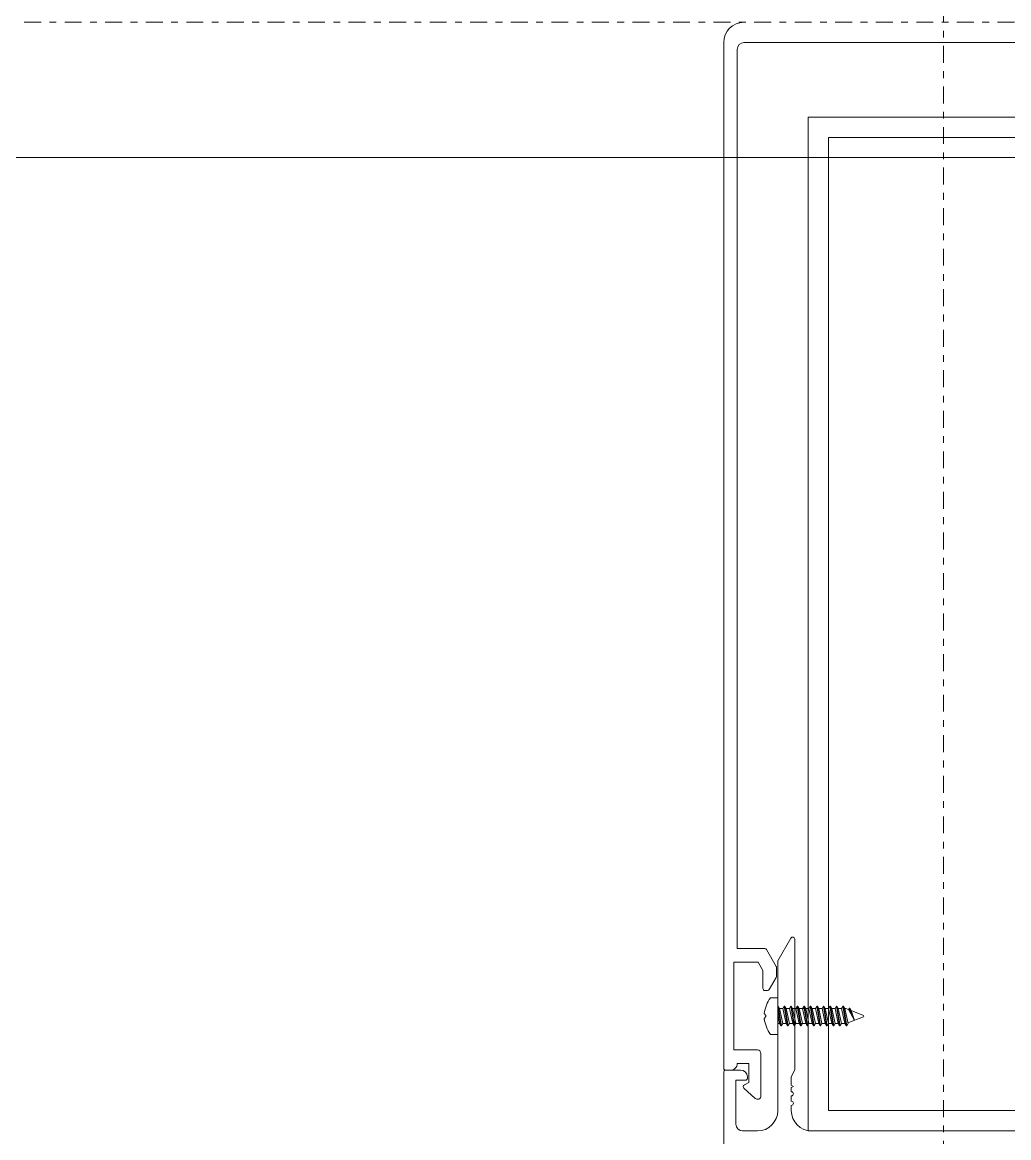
# Model space of a CAD drawing. Extents: x -1439 to 23780, y -1362 to 4476.
# Drawn here: x 13098.87 to 13113.47, y 328.49 to 345 of the extents above; entities that cross this region are included whole.
import ezdxf

# ---------------------------------------------------------------- set-up
doc = ezdxf.new("R2010")
doc.units = 0
doc.header["$MEASUREMENT"] = 0
doc.linetypes.add('Audi$0$DASHDOT2', pattern=[0.5, 0.25, -0.125, 0, -0.125])
doc.layers.get('0').update_dxf_attribs({"color": 9, "lineweight": 9})
for name, color, linetype, lineweight in [('Audi$0$10', 8, 'Continuous', 9), ('Audi$0$14', 8, 'Continuous', 9), ('Audi$0$24', 8, 'Audi$0$DASHDOT2', 9)]:
    doc.layers.add(name, color=color, linetype=linetype, lineweight=lineweight)

# ---------------------------------------------------------------- blocks, each defined once
blk = doc.blocks.new('*U540')
at = {"layer": 'Audi$0$10'}
for p, q in [((-2.559022459443268, -14.43459761733265), (-2.450000039438064, -14.43459761733265)), ((-2.450000039438064, -14.97579761732413), (-2.450000039438064, -14.43459761733265)), ((-2.443013996195134, -14.55865602082667), (-2.450000579336856, -14.55865602082667)), ((-2.402781799655542, -14.85173914253391), (-2.450000068692645, -14.56477674680445)), ((-2.443013996195134, -14.55865602082667), (-2.394788408237956, -14.85173914253391)), ((-2.423016321478883, -14.59329333794993), (-2.443013996195134, -14.55865602082667)), ((-2.374554710708537, -14.59329333794993), (-2.423016321478883, -14.59329333794993)), ((-2.37479085563933, -14.81710182541064), (-2.423016321478883, -14.59329333794993)), ((-2.35455691387466, -14.55865602082667), (-2.374554710708537, -14.59329333794993)), ((-2.374554588591138, -14.59329333794993), (-2.32632912275136, -14.81710182541064)), ((-2.34656370563317, -14.55865602082667), (-2.35455691387466, -14.55865602082667)), ((-2.306331509093581, -14.85173914253391), (-2.35455691387466, -14.55865602082667)), ((-2.326566030917375, -14.59329333794993), (-2.34656370563317, -14.55865602082667)), ((-2.34656370563317, -14.55865602082667), (-2.298338117675996, -14.85173914253391)), ((-2.27810438961734, -14.59329333794993), (-2.326566030917375, -14.59329333794993)), ((-2.278340565077371, -14.81710182541064), (-2.326566030917375, -14.59329333794993)), ((-2.25810659278346, -14.55865602082667), (-2.27810438961734, -14.59329333794993)), ((-2.278104267499939, -14.59329333794993), (-2.229878801660162, -14.81710182541064)), ((-2.25011338454243, -14.55865602082667), (-2.25810659278346, -14.55865602082667)), ((-2.209881188002384, -14.85173914253391), (-2.25810659278346, -14.55865602082667)), ((-2.230115709826179, -14.59329333794993), (-2.25011338454243, -14.55865602082667)), ((-2.25011338454243, -14.55865602082667), (-2.201887796585253, -14.85173914253391)), ((-2.181890243986629, -14.81710182541064), (-2.230115709826179, -14.59329333794993)), ((-2.181654068526595, -14.59329333794993), (-2.230115709826634, -14.59329333794993)), ((-2.16165627169272, -14.55865602082667), (-2.181654068526595, -14.59329333794993)), ((-2.181653946409198, -14.59329333794993), (-2.133428480569419, -14.81710182541064)), ((-2.177215067642748, -14.59329333794993), (-1.988752876814544, -14.59329333795085)), ((-2.153663063451459, -14.55865602082667), (-2.16165627169272, -14.55865602082667)), ((-2.113430866911642, -14.85173914253391), (-2.16165627169272, -14.55865602082667)), ((-2.133665388735435, -14.59329333794993), (-2.153663063451459, -14.55865602082667)), ((-2.153663063451459, -14.55865602082667), (-2.105437475494511, -14.85173914253391)), ((-2.085439922895659, -14.81710182541064), (-2.133665388735435, -14.59329333794993)), ((-2.085203747435854, -14.59329333794993), (-2.133665388735892, -14.59329333794993)), ((-2.065205950601749, -14.55865602082667), (-2.085203747435854, -14.59329333794993)), ((-2.085203625318229, -14.59329333794993), (-2.036978159478678, -14.81710182541064)), ((-2.057212742360718, -14.55865602082667), (-2.065205950601749, -14.55865602082667)), ((-2.016980545820899, -14.85173914253391), (-2.065205950601749, -14.55865602082667)), ((-2.037215067644694, -14.59329333794993), (-2.057212742360718, -14.55865602082667)), ((-2.057212742360718, -14.55865602082667), (-2.00898715440354, -14.85173914253391)), ((-1.988989601804916, -14.81710182541064), (-2.037215067644694, -14.59329333794993)), ((-1.968755202098293, -14.55865602082667), (-1.988752876814544, -14.59329333795085)), ((-1.988752876814544, -14.59329333795085), (-1.940527288857365, -14.81710182541064)), ((-1.968755202098293, -14.55865602082667), (-1.960761810680708, -14.55865602082667)), ((-1.920529675200043, -14.85173914253391), (-1.968755202098293, -14.55865602082667)), ((-1.940764197022928, -14.59329333794993), (-1.960761810680708, -14.55865602082667)), ((-1.960761810680708, -14.55865602082667), (-1.912536405899857, -14.85173914253391)), ((-1.892302555723347, -14.59329333794993), (-1.940764197022928, -14.59329333794993)), ((-1.892538731183378, -14.81710182541064), (-1.940764197022928, -14.59329333794993)), ((-1.872304819948167, -14.55865602082667), (-1.892302555723347, -14.59329333794993)), ((-1.892302433605493, -14.59329333794993), (-1.84407702882487, -14.81710182541064)), ((-1.824079354108389, -14.85173914253391), (-1.872304819948167, -14.55865602082667)), ((-1.86431155064821, -14.55865602082667), (-1.872304819948167, -14.55865602082667)), ((-1.86431155064821, -14.55865602082667), (-1.816085962690804, -14.85173914253391)), ((-1.844313875931732, -14.59329333794993), (-1.86431155064821, -14.55865602082667)), ((-1.796088410091724, -14.81710182541064), (-1.844313875931732, -14.59329333794993)), ((-1.795852234631468, -14.59329333794993), (-1.844313875931732, -14.59329333794993)), ((-1.775854559915669, -14.55865602082667), (-1.79585223463192, -14.59329333795085)), ((-1.79585223463192, -14.59329333795085), (-1.747626646674745, -14.81710182541064)), ((-1.775854559915669, -14.55865602082667), (-1.767861168498086, -14.55865602082667)), ((-1.727629033017193, -14.85173914253391), (-1.775854559915669, -14.55865602082667)), ((-1.747863554840535, -14.59329333794993), (-1.767861168498086, -14.55865602082667)), ((-1.767861168498086, -14.55865602082667), (-1.719635763717006, -14.85173914253391)), ((-1.747863554840535, -14.59329333794993), (-1.699401364011293, -14.59329333795085)), ((-1.699638089000984, -14.81710182541064), (-1.747863554840535, -14.59329333794993)), ((-1.679403689295043, -14.55865602082667), (-1.699401364011293, -14.59329333795085)), ((-1.699401364011293, -14.59329333795085), (-1.651175776054343, -14.81710182541064)), ((-1.631178162396565, -14.85173914253391), (-1.679403689295043, -14.55865602082667)), ((-1.679403689295043, -14.55865602082667), (-1.671410297877911, -14.55865602082667)), ((-1.671410297877911, -14.55865602082667), (-1.623184893096604, -14.85173914253391)), ((-1.651412684220133, -14.59329333794993), (-1.671410297877911, -14.55865602082667)), ((-1.603187218380355, -14.81710182541064), (-1.651412684220133, -14.59329333794993)), ((-1.602950798685071, -14.59329333794993), (-1.651412684220133, -14.59329333794993)), ((-1.582953062909894, -14.55865602082667), (-1.602950798685071, -14.59329333794993)), ((-1.602950676567216, -14.59329333794993), (-1.554725149668739, -14.81710182541064)), ((-1.534727474952715, -14.85173914253391), (-1.582953062909894, -14.55865602082667)), ((-1.582953062909894, -14.55865602082667), (-1.574959793609706, -14.55865602082667)), ((-1.574959793609706, -14.55865602082667), (-1.526734327770383, -14.85173914253391)), ((-1.554962118893456, -14.59329333794993), (-1.574959793609706, -14.55865602082667)), ((-1.506736653053905, -14.81710182541064), (-1.554962118893456, -14.59329333794993)), ((-1.50650023335862, -14.59329333794993), (-1.554962118893456, -14.59329333794993)), ((-1.486501886995083, -14.55865602082667), (-1.50650023335862, -14.59329333794993)), ((-1.438276543273389, -14.85173914253391), (-1.486501886995083, -14.55865602082667)), ((-1.478509228283255, -14.55865602082667), (-1.486501886995083, -14.55865602082667)), ((-1.478509228283255, -14.55865602082667), (-1.430283640326306, -14.85173914253391)), ((-1.458511126155428, -14.59329333794993), (-1.478509228283255, -14.55865602082667)), ((-1.410286026668527, -14.81710182541064), (-1.458511126155428, -14.59329333794993)), ((-1.440941210608853, -14.59329333794993), (-1.458511126155428, -14.59329333794993)), ((-1.401988928751791, -14.60691403101009), (-1.440941210608853, -14.59329333794993)), ((-1.390051443786489, -14.58623811508096), (-1.401988928751791, -14.60691403101009)), ((-1.401988928751791, -14.60691403101009), (-1.313834850753949, -14.77265785351938)), ((-1.374102700587229, -14.65934382302657), (-1.390051443786489, -14.58623811508096)), ((-1.382058357662856, -14.58623811508096), (-1.390051443786489, -14.58623811508096)), ((-1.362060682946377, -14.62087329514634), (-1.382058357662856, -14.58623811508096)), ((-1.382058357662856, -14.58623811508096), (-1.360550637625294, -14.68482409001534)), ((-1.360550637625294, -14.68482409001534), (-1.374102700587229, -14.65934382302657)), ((-1.313834850753949, -14.77265785351938), (-1.362060682946377, -14.62087329514634)), ((-1.182124656957113, -14.69513753286992), (-1.362060682946377, -14.62087329514634)), ((-2.450000042443035, -14.69077421556358), (-2.422779413313094, -14.81710182541064)), ((-2.422779230136768, -14.81710182541064), (-2.450000016124988, -14.81710183108134)), ((-2.422779413313094, -14.81710182541064), (-2.402781799655542, -14.85173914253391)), ((-2.422779230136768, -14.81710182541064), (-2.402781799655542, -14.85173914253391)), ((-2.402781799655542, -14.85173914253391), (-2.394788408237956, -14.85173914253391)), ((-2.394788408237956, -14.85173914253391), (-2.37479085563933, -14.81710182541064)), ((-2.32632923182683, -14.81710131920408), (-2.374790563385488, -14.81710131920408)), ((-2.32632912275136, -14.81710182541064), (-2.306331509093581, -14.85173914253391)), ((-2.326328939574806, -14.81710182541064), (-2.306331509093581, -14.85173914253391)), ((-2.306331509093581, -14.85173914253391), (-2.298338117675996, -14.85173914253391)), ((-2.298338117675996, -14.85173914253391), (-2.278340565077371, -14.81710182541064)), ((-2.278340565077371, -14.81710182541064), (-2.229878618483609, -14.81710182541064)), ((-2.229878801660162, -14.81710182541064), (-2.209881188002384, -14.85173914253391)), ((-2.229878618483609, -14.81710182541064), (-2.209881188002384, -14.85173914253391)), ((-2.036978159477996, -14.81710182541064), (-2.225439922894167, -14.81710182541064)), ((-2.209881188002384, -14.85173914253391), (-2.201887796585253, -14.85173914253391)), ((-2.201887796585253, -14.85173914253391), (-2.181890243986629, -14.81710182541064)), ((-2.181890243986629, -14.81710182541064), (-2.133428297392867, -14.81710182541064)), ((-2.181890243986629, -14.81710182541064), (-2.133428297392867, -14.81710182541064)), ((-2.133428480569419, -14.81710182541064), (-2.113430866911642, -14.85173914253391)), ((-2.133428297392867, -14.81710182541064), (-2.113430866911642, -14.85173914253391)), ((-2.113430866911642, -14.85173914253391), (-2.105437475494511, -14.85173914253391)), ((-2.105437475494511, -14.85173914253391), (-2.085439922895659, -14.81710182541064)), ((-2.085439922895659, -14.81710182541064), (-2.036977976302123, -14.81710182541064)), ((-2.085439922895659, -14.81710182541064), (-2.036977976302123, -14.81710182541064)), ((-2.036978159478678, -14.81710182541064), (-2.016980545820899, -14.85173914253391)), ((-2.036977976302123, -14.81710182541064), (-2.016980545820899, -14.85173914253391)), ((-2.016980545820899, -14.85173914253391), (-2.00898715440354, -14.85173914253391)), ((-2.00898715440354, -14.85173914253391), (-1.988989601804916, -14.81710182541064)), ((-1.988989601803778, -14.81710182541064), (-1.940527410974766, -14.81710182541064)), ((-1.988989601804916, -14.81710182541064), (-1.940527655211155, -14.81710182541064)), ((-1.940527410974766, -14.81710182541064), (-1.920529675200043, -14.85173914253391)), ((-1.940527288857365, -14.81710182541064), (-1.920529675200043, -14.85173914253391)), ((-1.920529675200043, -14.85173914253391), (-1.912536405899857, -14.85173914253391)), ((-1.912536405899857, -14.85173914253391), (-1.892538731183378, -14.81710182541064)), ((-1.892538731183378, -14.81710182541064), (-1.844076784589615, -14.81710182541064)), ((-1.84407702882487, -14.81710182541064), (-1.824079354108389, -14.85173914253391)), ((-1.844076784589615, -14.81710182541064), (-1.824079354108389, -14.85173914253391)), ((-1.824079354108389, -14.85173914253391), (-1.816085962690804, -14.85173914253391)), ((-1.816085962690804, -14.85173914253391), (-1.796088410091724, -14.81710182541064)), ((-1.747626646674745, -14.81710182541064), (-1.796088410091724, -14.81710182541064)), ((-1.747626768792144, -14.81710182541064), (-1.727629033017193, -14.85173914253391)), ((-1.747626646674745, -14.81710182541064), (-1.727629033017193, -14.85173914253391)), ((-1.727629033017193, -14.85173914253391), (-1.719635763717006, -14.85173914253391)), ((-1.719635763717006, -14.85173914253391), (-1.699638089000984, -14.81710182541064)), ((-1.699638089000984, -14.81710182541064), (-1.651175898171969, -14.81710182541064)), ((-1.651175898171969, -14.81710182541064), (-1.631178162396565, -14.85173914253391)), ((-1.651175776054343, -14.81710182541064), (-1.631178162396565, -14.85173914253391)), ((-1.631178162396565, -14.85173914253391), (-1.623184893096604, -14.85173914253391)), ((-1.623184893096604, -14.85173914253391), (-1.603187218380355, -14.81710182541064)), ((-1.603187218380355, -14.81710182541064), (-1.554725332845521, -14.81710182541064)), ((-1.554725332845521, -14.81710182541064), (-1.534727474952715, -14.85173914253391)), ((-1.554725149668739, -14.81710182541064), (-1.534727474952715, -14.85173914253391)), ((-1.534727474952715, -14.85173914253391), (-1.526734327770383, -14.85173914253391)), ((-1.526734327770383, -14.85173914253391), (-1.506736653053905, -14.81710182541064)), ((-1.506736653053905, -14.81710182541064), (-1.458274706460144, -14.81710182541064)), ((-1.458274706460144, -14.81710182541064), (-1.438276543273389, -14.85173914253391)), ((-1.438276543273389, -14.85173914253391), (-1.430283640326306, -14.85173914253391)), ((-1.430283640326306, -14.85173914253391), (-1.410286026668527, -14.81710182541064)), ((-1.412433770155814, -14.80713330374965), (-1.182124656957113, -14.71525763049158)), ((-1.410286026668527, -14.81710182541064), (-1.412433770155814, -14.80713330374965)), ((-1.174984928701007, -14.70519758168029), (-1.182124656957113, -14.69513753286992)), ((-1.182124656957113, -14.71525763049158), (-1.174984928701007, -14.70519758168029)), ((-2.559022459443268, -14.97579761732413), (-2.450000039438064, -14.97579761732413))]:
    blk.add_line(p, q, dxfattribs=at)
for points in [[(-2.950000000026932, 0, 0.4142135623730951), (-3.250000000022566, -0.3000000000020009), (-3.250000000022566, -15.47743854311375, 0.4700431714390087), (-3.220000000018274, -15.50519760309089), (-3.150000000024022, -15.50519760309089, 0.4303272441157734), (-3.050000000013767, -15.40743854311313), (-2.88000000002097, -15.40743854311313), (-2.88000000002097, -15.68743854311378), (-2.945000000022273, -15.72496631061222, 0.5081417899848629), (-2.950171738028473, -15.77315295001699), (-2.783619563369085, -15.92444833858644, 0.6509713219855064), (-2.70000000001886, -15.88743854311359), (-2.70000000001886, -15.25743854310985, 0.4142135623730951), (-2.750000000018133, -15.20743854311331), (-3.100000000024747, -15.20743854311331), (-3.100000000024747, -13.90743854310312), (-2.741354626528561, -13.90743854310312), (-2.670000000014681, -14.03102838159248), (-2.670000000014681, -14.29743854310254, 0.4142135623729841), (-2.640000000022098, -14.32743854310684), (-2.602790561932408, -14.32743854310684, 0.2679491924310548), (-2.576809799819955, -14.31243854310469), (-2.474019237897605, -14.13440006733435, 0.1316524975873909), (-2.470000000017591, -14.11940006733221), (-2.470000000017591, -13.9854770188831, 0.1316524975873767), (-2.474019237909315, -13.97047701888186), (-2.617224318658998, -13.72243854309909, 0.2679491924311388), (-2.643205080771565, -13.70743854310331), (-3.050000000013767, -13.70743854310331), (-3.050000000013767, -0.4000000000032742, -0.4142135623730951), (-2.950000000026932, -0.3000000000020009), (2.950000000026932, -0.3000000000020009)], [(-3.250000000022566, -16.60519760310126), (-3.250000000022566, -15.53519760308972, -0.4142135623733171), (-3.220000000018274, -15.50519760309089), (-3.000000000014495, -15.50519760309089, -0.4142135623730951), (-2.90000000001595, -15.60519760309307), (-2.90000000001595, -15.62519760309351, -0.4142135623726511), (-2.930000000020243, -15.65519760309235), (-3.070000000020456, -15.65519760309235), (-3.070000000020456, -16.30519760309744, 0.4142135623730951), (-2.970000000021912, -16.40519760309871), (-2.750000000018133, -16.40519760309871, 0.4142135623730506), (-2.450000000010902, -16.10519760309671), (-2.450000000010902, -14.73519760308409), (-2.420000000018319, -14.70519760308525), (-2.450000000010902, -14.67519760308732), (-2.450000000010902, -13.88821030498002), (-2.255980762131287, -13.55215912730637, -0.767326987979387), (-2.20000000001454, -13.56715912730487), (-2.20000000001454, -15.50272809544003), (-2.250000000013812, -15.60519760309307), (-2.250000000013812, -15.72930506415014), (-2.220000000021228, -15.74662557222564), (-2.250000000013812, -15.76394608030205), (-2.250000000013812, -15.82662557222647, -0.9999999999999998), (-2.250000000013812, -15.88662557222597), (-2.250000000013812, -15.9666255722268, -0.9999999999999998), (-2.250000000013812, -16.02662557222902), (-2.250000000013812, -16.10519760309671, 0.4142135623730951), (-1.950000000018178, -16.40519760309871), (5.68e-14, -16.40519760309871), (1.950000000018178, -16.40519760309871, 0.4142135623730951)]]:
    blk.add_lwpolyline(points, format="xyb", dxfattribs=at)
for points in [[(-1.999999999970838, -1.405197603098712), (1.999999999970953, -1.405197603098712), (1.999999999970953, -16.40519760312054), (-1.999999999970839, -16.40519760312054)], [(-1.699999999979636, -1.705197603094344), (1.699999999972361, -1.705197603094344), (1.69999999997236, -16.10519760312581), (-1.699999999979638, -16.10519760312581)]]:
    blk.add_lwpolyline(points, close=True, dxfattribs=at)
for points in [[(-2.64997006612276, -14.6669537871212), (-2.62776762516688, -14.69694761732899), (-2.62776762516688, -14.71344761732871), (-2.64997006612276, -14.74344144753558)], [(-1.50650023335862, -14.59329333794993), (-1.458274706460144, -14.81710182541064)]]:
    blk.add_lwpolyline(points, dxfattribs=at)
for centre, radius, start, end in [((-2.133865798087811, -14.73498735640169), 0.5205690943891569, 144.7573058598477, 172.490489638061), ((-2.133865798087811, -14.6754078782551), 0.5205690943891572, 187.5095103619389, 215.2426941401523)]:
    blk.add_arc(centre, radius, start, end, dxfattribs=at)
blk = doc.blocks.new('Audi$0$P-AKS_AUDI')
at = {"layer": 'Audi$0$24'}
for points in [[(-3500, -2589.999999999998), (-3500, 1250.000000000003)], [(-3840, -2440), (360, -2440)]]:
    blk.add_lwpolyline(points, dxfattribs=at)
blk = doc.blocks.new('Audi$0$p-2. kat planı')
at = {"layer": 'Audi$0$14'}
blk.add_lwpolyline([(13070.49999999928, 427.0000000046564), (13154.49999999928, 427.0000000046564), (13154.49999999928, 343.0000000046566), (13070.49999999928, 343.0000000046566)], close=True, dxfattribs=at)
at = {"layer": 'Audi$0$10'}
blk.add_blockref('*U540', (13112.49999999899, 345.0000000136788), dxfattribs=at)
at = {"layer": 'Audi$0$24'}
blk.add_blockref('Audi$0$P-AKS_AUDI', (16612.49999999899, 2785.000000004652), dxfattribs=at)

msp = doc.modelspace()

# ---------------------------------------------------------------- block references
msp.add_blockref('Audi$0$p-2. kat planı', (0, 0))

doc.saveas('drawing.dxf')
